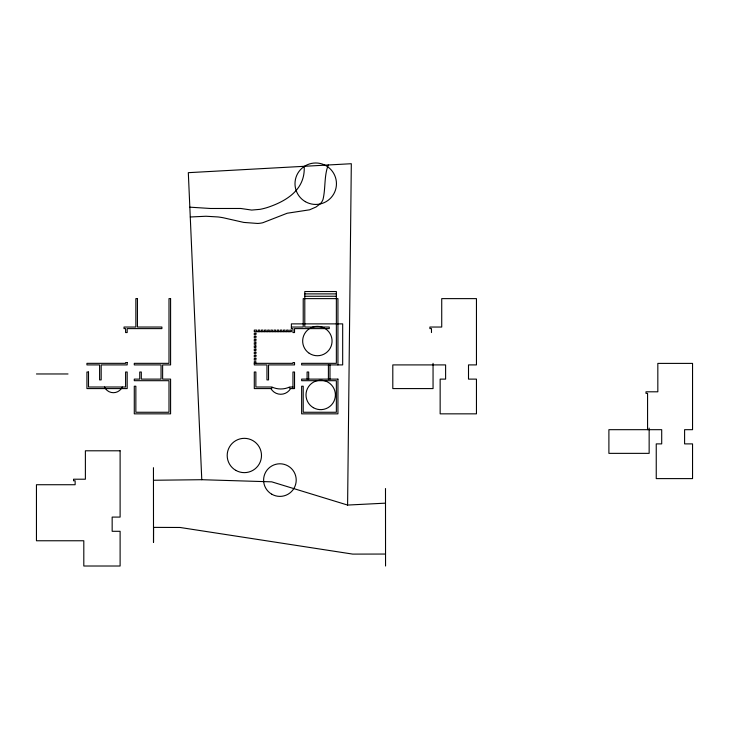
<?xml version="1.0" encoding="UTF-8"?>
<svg xmlns="http://www.w3.org/2000/svg" width="729" height="729" viewBox="0 0 729 729"><rect width="100%" height="100%" fill="white"/><g stroke="black" fill="none" stroke-linecap="round" stroke-linejoin="round"><path stroke-width="1.09" d="M385.55 566.014L385.495 488.53M385.459 503.156L347.596 505.06L351.314 163.715L188.319 172.673L201.778 479.709L153.464 480.256M304.175 166.303C305.478 188.064 288.894 199.682 270.587 206.38A62.402 62.402 0 0 1 259.971 209.351L251.687 210.07L240.798 208.476L210.481 208.485L189.859 207.173M328.26 164.964C323.958 176.063 325.717 188.128 323.02 199.445A12.12 12.12 0 0 1 320.277 203.783L316.04 207L309.579 209.815L287.217 213.232L262.832 222.728A28.859 28.859 0 0 1 257.665 223.457L243.768 222.418L223.347 217.78A80.226 80.226 0 0 0 218.171 216.969L205.979 216.249L190.296 216.987M292.958 387.008L289.632 387.008A21.023 21.023 0 0 1 271.862 387.008L255.87 387.008L255.87 372.018L254.293 372.018L254.293 388.584L270.906 388.584L272.272 387.801M385.532 554.049L352.745 554.104L180.099 527.477L153.564 527.377L153.509 542.33L153.454 467.681M304.795 293.887L336.361 293.887M304.795 296.256L336.361 296.256M303.218 323.876L291.381 323.876L291.381 328.615L292.958 328.615L292.958 332.561L294.534 332.561L294.534 328.615L329.262 328.615L329.262 327.039L304.795 327.039L304.795 291.527L336.361 291.527L336.361 363.334L301.642 363.334L301.642 364.91L342.676 364.91L342.676 323.876L304.795 323.876M291.381 327.039L303.218 327.039L303.218 298.626L337.937 298.626L337.937 364.91M254.293 363.334L292.958 363.334L292.958 362.55L294.534 362.55L294.534 364.91L268.536 364.91L268.536 379.909L266.96 379.909L266.96 364.91L254.293 364.91L254.293 361.666L255.87 361.666L255.87 363.334M36.45 373.968L68.016 373.968M270.906 388.584A11.363 11.363 0 0 0 290.589 388.584L294.534 388.584L294.534 372.018L292.958 372.018L292.958 388.584M201.778 479.709L271.726 481.842L347.596 505.06M289.222 387.801L290.589 388.584M649.147 428.105L649.147 453.356L608.897 453.356L608.897 429.682L661.704 429.682L661.704 443.888L656.246 443.888L656.246 478.607L692.55 478.607L692.55 443.888L684.595 443.888L684.595 429.682L692.55 429.682L692.55 363.397L657.831 363.397L657.831 391.801L645.994 391.801L645.994 393.387L647.571 393.387L647.571 429.682M433.053 363.334L433.053 388.584L392.803 388.584L392.803 364.91L445.61 364.91L445.61 379.116L440.152 379.116L440.152 413.844L476.456 413.844L476.456 379.116L468.501 379.116L468.501 364.91L476.456 364.91L476.456 298.626L441.728 298.626L441.728 327.039L429.891 327.039L429.891 328.615L431.477 328.615L431.477 332.561M329.982 364.91L329.982 379.116M328.405 364.91L328.405 379.116M308.677 379.116L308.677 372.018L307.091 372.018L307.091 379.116M289.805 331.677L289.805 330.1L291.381 330.1L291.381 331.677L254.293 331.677L254.293 330.1L256.654 330.1L256.654 331.677M288.219 331.677L288.219 330.1L286.643 330.1L286.643 331.677M285.066 331.677L285.066 330.1L283.49 330.1L283.49 331.677M281.913 331.677L281.913 330.1L280.328 330.1L280.328 331.677M278.751 331.677L278.751 330.1L277.175 330.1L277.175 331.677M275.598 331.677L275.598 330.1L274.022 330.1L274.022 331.677M272.436 331.677L272.436 330.1L270.86 330.1L270.86 331.677M269.283 331.677L269.283 330.1L267.707 330.1L267.707 331.677M266.131 331.677L266.131 330.1L264.545 330.1L264.545 331.677M262.969 331.677L262.969 330.1L261.392 330.1L261.392 331.677M259.816 331.677L259.816 330.1L258.239 330.1L258.239 331.677M122.281 387.008A9.787 9.787 0 0 1 104.502 387.008M137.435 298.626L135.858 298.626L135.858 327.039L124.021 327.039L124.021 328.615L125.598 328.615L125.598 332.561L127.183 332.561L127.183 328.615L161.902 328.615L161.902 327.039L137.435 327.039L137.435 298.626M170.586 298.626L169 298.626L169 363.334L134.282 363.334L134.282 364.91L161.045 364.91L161.045 379.116L141.317 379.116L141.317 372.018L139.74 372.018L139.74 379.116L134.282 379.116L134.282 380.693L169 380.693L169 412.259L135.858 412.259L135.858 386.224L134.282 386.224L134.282 413.844L170.586 413.844L170.586 379.116L162.622 379.116L162.622 364.91L170.586 364.91L170.586 298.626M255.87 333.253L254.293 333.253L254.293 334.83L255.87 334.83L255.87 333.253M255.87 336.415L254.293 336.415L254.293 337.992L255.87 337.992L255.87 336.415M255.87 339.568L254.293 339.568L254.293 341.145L255.87 341.145L255.87 339.568M255.87 342.721L254.293 342.721L254.293 344.307L255.87 344.307L255.87 342.721M255.87 345.883L254.293 345.883L254.293 347.46L255.87 347.46L255.87 345.883M255.87 349.036L254.293 349.036L254.293 350.613L255.87 350.613L255.87 349.036M255.87 352.198L254.293 352.198L254.293 353.775L255.87 353.775L255.87 352.198M255.87 355.351L254.293 355.351L254.293 356.928L255.87 356.928L255.87 355.351M255.87 358.504L254.293 358.504L254.293 360.09L255.87 360.09L255.87 358.504M127.183 362.55L125.598 362.55L125.598 363.334L86.933 363.334L86.933 364.91L99.6 364.91L99.6 379.909L101.176 379.909L101.176 364.91L127.183 364.91L127.183 362.55M88.51 372.018L86.933 372.018L86.933 388.584L127.183 388.584L127.183 372.018L125.598 372.018L125.598 387.008L88.51 387.008L88.51 372.018M337.937 379.116L301.642 379.116L301.642 380.693L336.361 380.693L336.361 412.259L303.218 412.259L303.218 386.224L301.642 386.224L301.642 413.844L337.937 413.844L337.937 379.116M120.112 450.795L85.384 450.795L85.384 479.208L73.547 479.208L73.547 480.785L75.133 480.785L75.133 484.73L36.45 484.73L36.45 540.763L83.808 540.763L83.808 566.014L120.112 566.014L120.112 531.295L112.157 531.295L112.157 517.089L120.112 517.089L120.112 450.795M313.352 407.675A14.698 14.698 0 0 0 335.395 394.945A14.698 14.698 0 0 0 313.352 382.215A14.698 14.698 0 0 0 313.352 407.675M309.196 353.264A14.698 14.698 0 0 0 332.032 342.01A14.698 14.698 0 0 0 310.864 327.859A14.698 14.698 0 0 0 309.196 353.264M235.768 470.342A17.15 17.15 0 0 0 261.492 455.488A17.15 17.15 0 0 0 235.768 440.635A17.15 17.15 0 0 0 235.768 470.342M271.762 494.207A16.293 16.293 0 0 0 296.211 480.092A16.293 16.293 0 0 0 271.762 465.977A16.293 16.293 0 0 0 271.762 494.207M305.36 201.66A20.722 20.722 0 0 0 336.452 183.708A20.722 20.722 0 0 0 305.36 165.765A20.722 20.722 0 0 0 305.36 201.66"/></g></svg>
